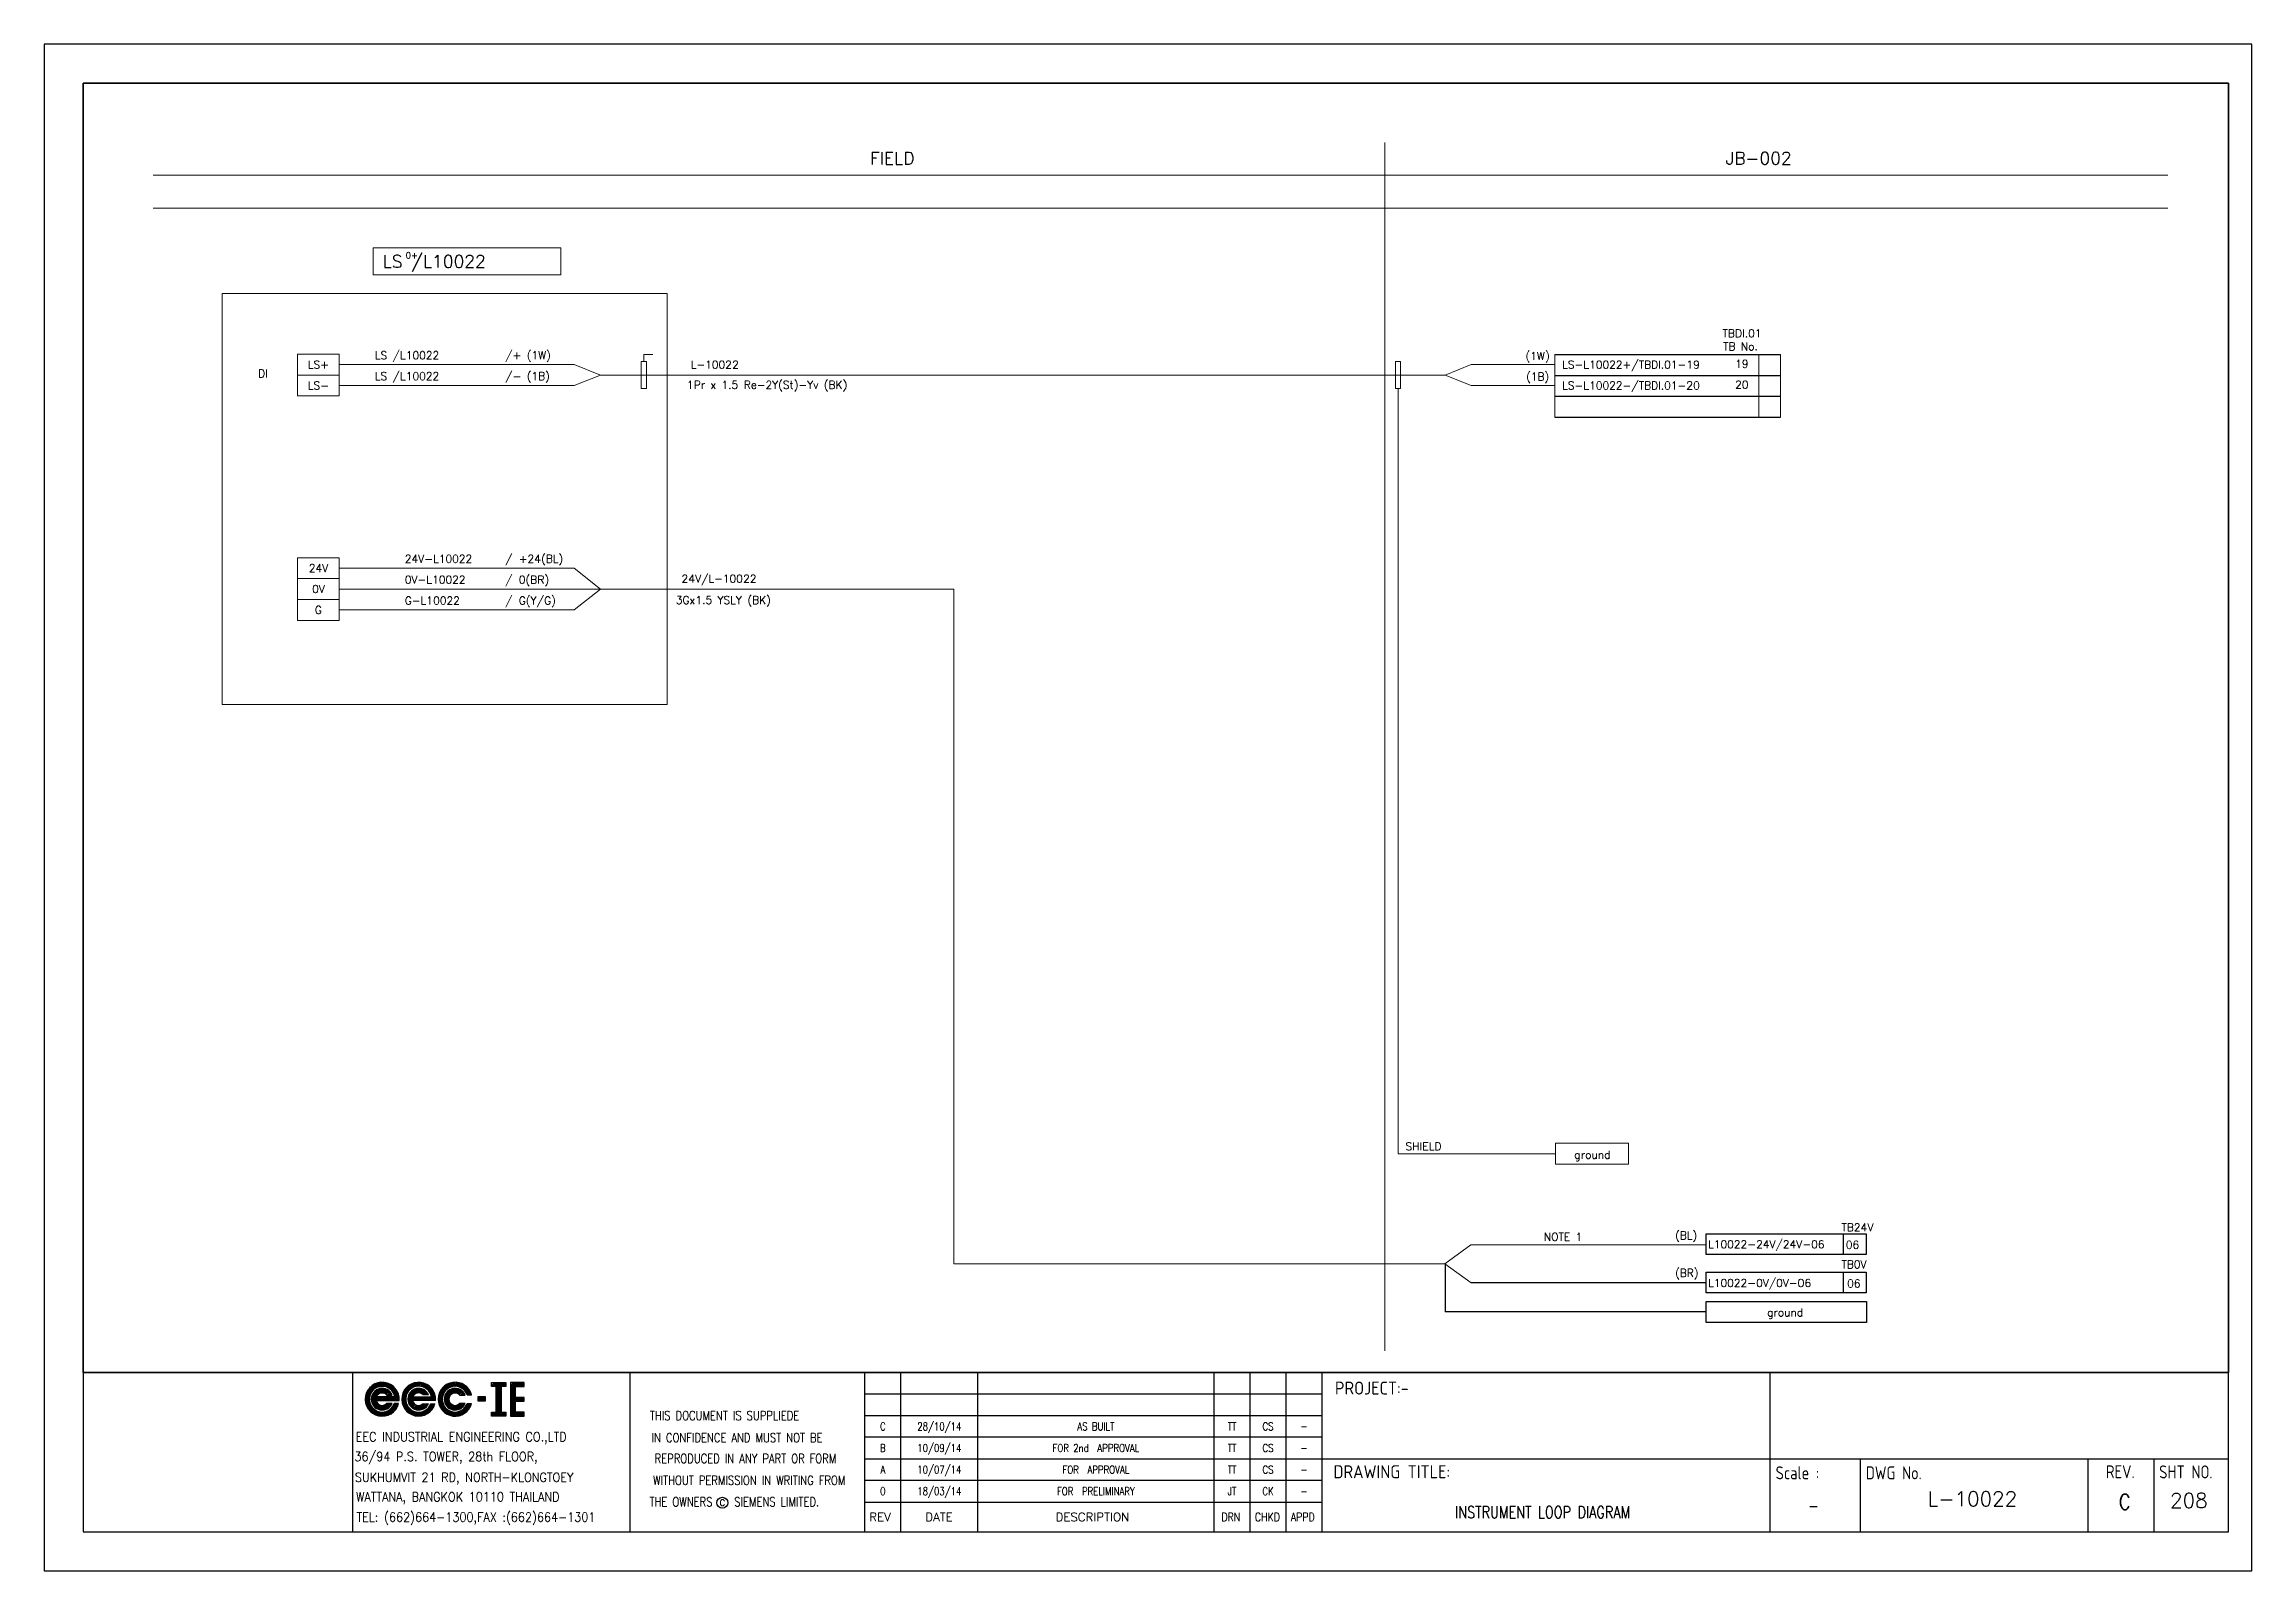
# Model space of a CAD drawing. Header units: millimetres. Extents: x -14942 to 24072, y -50285 to 2207.
# Drawn here: x 4233.1 to 4656.1, y -3573.9 to -3281.4 of the extents above; entities that cross this region are included whole.
import ezdxf
from ezdxf.enums import TextEntityAlignment as Align

# ---------------------------------------------------------------- set-up
doc = ezdxf.new("R2010")
doc.units = ezdxf.units.MM
doc.header["$MEASUREMENT"] = 0
doc.layers.get('0').update_dxf_attribs({"linetype": 'CONTINUOUS'})
for name, color, linetype in [('52049_PAPER A4$0$Frame_A1', 253, 'CONTINUOUS'), ('BORDER', 3, 'CONTINUOUS'), ('INSTRU', 4, 'CONTINUOUS'), ('INSTRUMENT', 1, 'CONTINUOUS'), ('LINE', 3, 'CONTINUOUS'), ('TEXT', 2, 'CONTINUOUS')]:
    doc.layers.add(name, color=color, linetype=linetype)
doc.styles.add('52049_PAPER A4$0$ISO Proportional', font='isocp.shx')
doc.styles.add('52049_PAPER A4$0$ROMANS', font='isocp.shx')
doc.styles.add('52049_PAPER A4$0$Romans-title', font='romans.shx')
doc.styles.add('ROMANS', font='romans')

# ---------------------------------------------------------------- blocks, each defined once
blk = doc.blocks.new('52049_PAPER A4$0$eec-ie')
at = {"layer": '52049_PAPER A4$0$Frame_A1', "color": 0, "lineweight": -3}
for p, q in [((0, 0), (0.87, 0.87)), ((0, -0.08), (0.3, 0.22)), ((0, -0.16), (0.26, 0.1)), ((0, -0.23), (0.24, 0)), ((0.01, 0.09), (0.78, 0.86)), ((0.04, 0.2), (0.68, 0.83)), ((0.09, 0.32), (0.55, 0.78)), ((0.26, 0.57), (0.3, 0.62)), ((0.34, -0.12), (1, 0.53)), ((0.35, -0.04), (0.92, 0.53)), ((0.35, -0.19), (1.07, 0.52)), ((0.36, 0.05), (0.82, 0.51)), ((0.37, -0.26), (0.66, 0.04)), ((0.39, -0.32), (0.74, 0.04)), ((0.4, 0.17), (0.7, 0.47)), ((0.41, -0.37), (0.82, 0.04)), ((1.69, 0.04), (0.64, 0.04)), ((0.65, 0.57), (0.96, 0.88)), ((0.68, -0.17), (0.9, 0.04)), ((0.76, -0.17), (0.98, 0.04)), ((0.77, 0.62), (1.03, 0.88)), ((0.84, -0.17), (1.05, 0.04)), ((0.87, 0.64), (1.1, 0.87)), ((0.87, 0.25), (1.13, 0.51)), ((0.92, -0.17), (1.13, 0.04)), ((0.95, 0.64), (1.17, 0.86)), ((0.96, 0.26), (1.19, 0.49)), ((1, -0.17), (1.21, 0.04)), ((1.03, 0.64), (1.23, 0.84)), ((1.03, 0.25), (1.24, 0.46)), ((1.07, -0.17), (1.29, 0.04)), ((1.09, 0.24), (1.29, 0.44)), ((1.1, 0.63), (1.29, 0.82)), ((1.15, 0.21), (1.34, 0.4)), ((1.15, -0.17), (1.37, 0.04)), ((1.16, 0.62), (1.35, 0.8)), ((1.19, 0.18), (1.38, 0.37)), ((1.22, 0.6), (1.4, 0.78)), ((1.22, 0.15), (1.54, 0.15)), ((1.23, -0.17), (1.44, 0.04)), ((1.25, 0.15), (1.42, 0.33)), ((1.28, 0.57), (1.45, 0.75)), ((1.31, -0.17), (1.52, 0.04)), ((1.32, 0.15), (1.46, 0.29)), ((1.33, 0.55), (1.5, 0.72)), ((1.38, 0.52), (1.54, 0.69)), ((1.39, -0.17), (1.6, 0.04)), ((1.4, 0.15), (1.49, 0.24)), ((1.42, 0.49), (1.59, 0.65)), ((1.46, 0.45), (1.63, 0.62)), ((1.46, -0.17), (1.68, 0.04)), ((1.48, 0.15), (1.52, 0.19)), ((1.5, 0.41), (1.67, 0.58)), ((1.54, 0.37), (1.71, 0.54)), ((1.54, -0.17), (1.9, 0.18)), ((1.57, 0.33), (1.74, 0.49)), ((1.6, 0.28), (1.77, 0.45)), ((1.62, -0.17), (1.91, 0.12)), ((1.63, 0.23), (1.8, 0.4)), ((1.65, 0.17), (1.83, 0.35)), ((1.67, 0.11), (1.86, 0.3)), ((1.69, 0.05), (1.88, 0.24)), ((1.7, -0.17), (1.93, 0.06)), ((2.09, -0.09), (2.37, 0.19)), ((2.1, -0.01), (2.51, 0.41)), ((2.1, -0.17), (2.34, 0.08)), ((2.11, 0.08), (2.88, 0.86)), ((2.13, 0.18), (2.78, 0.83)), ((2.18, 0.31), (2.65, 0.78)), ((2.31, 0.52), (2.45, 0.65)), ((2.44, -0.05), (3.02, 0.52)), ((2.44, -0.13), (3.1, 0.52)), ((2.45, -0.2), (2.78, 0.13)), ((2.46, 0.04), (2.93, 0.51)), ((2.46, -0.26), (2.76, 0.04)), ((2.48, -0.32), (2.84, 0.04)), ((2.49, 0.15), (2.81, 0.47)), ((2.56, 0.45), (2.97, 0.87)), ((2.72, -0.17), (2.92, 0.04)), ((2.73, 0.04), (3.79, 0.04)), ((2.77, 0.59), (3.06, 0.87)), ((2.79, -0.17), (3, 0.04)), ((2.84, 0.19), (3.17, 0.51)), ((2.87, -0.17), (3.08, 0.04)), ((2.89, 0.63), (3.13, 0.87)), ((2.95, -0.17), (3.15, 0.04)), ((2.98, 0.64), (3.2, 0.86)), ((2.98, 0.26), (3.23, 0.5)), ((3.03, -0.17), (3.23, 0.04)), ((3.06, 0.65), (3.27, 0.85)), ((3.07, 0.26), (3.29, 0.48)), ((3.11, -0.17), (3.31, 0.04)), ((3.14, 0.64), (3.33, 0.83)), ((3.14, 0.25), (3.34, 0.46)), ((3.18, -0.17), (3.39, 0.04)), ((3.2, 0.24), (3.39, 0.43)), ((3.21, 0.63), (3.39, 0.81)), ((3.25, 0.21), (3.44, 0.4)), ((3.26, -0.17), (3.47, 0.04)), ((3.27, 0.62), (3.44, 0.79)), ((3.29, 0.18), (3.48, 0.36)), ((3.62, 0.16), (3.31, 0.16)), ((3.33, 0.6), (3.5, 0.77)), ((3.34, -0.17), (3.54, 0.04)), ((3.36, 0.16), (3.52, 0.32)), ((3.38, 0.57), (3.55, 0.74)), ((3.42, -0.17), (3.62, 0.04)), ((3.43, 0.55), (3.59, 0.71)), ((3.43, 0.16), (3.55, 0.28)), ((3.48, 0.52), (3.64, 0.68)), ((3.5, -0.17), (3.7, 0.04)), ((3.51, 0.16), (3.58, 0.23)), ((3.52, 0.48), (3.68, 0.64)), ((3.57, 0.45), (3.72, 0.61)), ((3.57, -0.17), (3.78, 0.04)), ((3.59, 0.16), (3.61, 0.18)), ((3.6, 0.41), (3.76, 0.57)), ((3.64, 0.37), (3.8, 0.53)), ((3.65, -0.17), (3.99, 0.17)), ((3.67, 0.32), (3.83, 0.48)), ((3.7, 0.27), (3.87, 0.44)), ((3.73, 0.22), (3.9, 0.39)), ((3.73, -0.17), (4, 0.11)), ((3.75, 0.17), (3.92, 0.34)), ((3.77, 0.11), (3.95, 0.28)), ((3.79, 0.05), (3.97, 0.23)), ((3.81, -0.17), (4.02, 0.04)), ((4.18, -0.03), (4.57, 0.36)), ((4.18, -0.11), (4.47, 0.18)), ((4.18, -0.18), (4.43, 0.07)), ((4.19, 0.06), (5, 0.86)), ((4.21, 0.16), (4.9, 0.84)), ((4.25, 0.28), (4.78, 0.8)), ((4.34, 0.45), (4.61, 0.71)), ((4.53, -0.15), (5.2, 0.53)), ((4.53, -0.07), (5.13, 0.53)), ((4.54, 0.02), (5.04, 0.52)), ((4.54, -0.22), (4.86, 0.1)), ((4.57, 0.12), (4.93, 0.49)), ((4.69, 0.48), (5.08, 0.87)), ((4.69, 0.32), (4.73, 0.37)), ((4.88, 0.59), (5.16, 0.88)), ((4.96, 0.2), (5.27, 0.52)), ((4.99, 0.63), (5.24, 0.87)), ((5.08, 0.64), (5.31, 0.86)), ((5.09, 0.25), (5.33, 0.5)), ((5.16, 0.64), (5.37, 0.85)), ((5.17, 0.26), (5.39, 0.48)), ((5.24, 0.64), (5.43, 0.83)), ((5.24, 0.25), (5.44, 0.46)), ((5.3, 0.63), (5.49, 0.82)), ((5.3, 0.23), (5.49, 0.43)), ((5.35, 0.2), (5.54, 0.39)), ((5.37, 0.61), (5.55, 0.79)), ((5.39, 0.17), (5.58, 0.36)), ((5.4, 0.15), (5.72, 0.15)), ((5.42, 0.59), (5.6, 0.77)), ((5.46, 0.15), (5.62, 0.32)), ((5.48, 0.57), (5.65, 0.74)), ((5.53, 0.54), (5.7, 0.71)), ((5.53, 0.15), (5.65, 0.27)), ((5.58, 0.51), (5.74, 0.68)), ((5.61, 0.15), (5.68, 0.23)), ((5.62, 0.47), (5.79, 0.64)), ((5.66, 0.44), (5.83, 0.6)), ((5.69, 0.15), (5.71, 0.18)), ((5.7, 0.4), (5.87, 0.56)), ((5.73, 0.36), (5.9, 0.52)), ((5.77, 0.31), (5.94, 0.48)), ((5.8, 0.26), (5.97, 0.43)), ((5.82, 0.21), (6, 0.38)), ((5.85, 0.15), (6.02, 0.33)), ((6.09, 0.15), (5.85, 0.15)), ((5.92, 0.15), (6.05, 0.28)), ((6, 0.15), (6.07, 0.22)), ((6.08, 0.15), (6.09, 0.16)), ((6.9, 0.04), (6.46, 0.04)), ((6.46, 0.04), (6.46, -0.18)), ((6.46, -0.01), (6.51, 0.04)), ((6.46, -0.09), (6.59, 0.04)), ((6.46, -0.17), (6.66, 0.04)), ((6.52, -0.18), (6.74, 0.04)), ((6.6, -0.18), (6.82, 0.04)), ((6.68, -0.18), (6.9, 0.04)), ((6.9, -0.18), (6.9, 0.04)), ((7.23, 0.68), (7.41, 0.86)), ((7.27, 0.64), (7.49, 0.86)), ((7.35, 0.64), (7.57, 0.86)), ((7.43, 0.64), (7.65, 0.86)), ((7.5, 0.64), (7.72, 0.86)), ((7.51, 0.57), (7.8, 0.86)), ((7.51, 0.49), (7.88, 0.86)), ((7.51, 0.41), (7.96, 0.86)), ((7.51, 0.34), (7.78, 0.61)), ((7.51, 0.26), (7.78, 0.53)), ((7.51, 0.18), (7.78, 0.45)), ((7.51, 0.1), (7.78, 0.38)), ((7.51, 0.02), (7.78, 0.3)), ((7.51, -0.05), (7.78, 0.22)), ((7.51, -0.13), (7.78, 0.14)), ((7.51, -0.21), (7.78, 0.07)), ((7.82, 0.64), (8.04, 0.86)), ((7.89, 0.64), (8.06, 0.81)), ((7.97, 0.64), (8.06, 0.73)), ((8.05, 0.64), (8.06, 0.65)), ((8.33, 0.46), (8.74, 0.86)), ((8.33, 0.54), (8.66, 0.86)), ((8.33, 0.38), (8.82, 0.86)), ((8.33, 0.69), (8.5, 0.86)), ((8.33, 0.62), (8.58, 0.86)), ((8.33, 0.3), (8.61, 0.58)), ((8.33, 0.23), (8.61, 0.5)), ((8.33, 0.15), (8.61, 0.42)), ((8.33, 0.07), (8.61, 0.35)), ((8.33, -0.01), (8.61, 0.27)), ((8.33, -0.09), (8.61, 0.19)), ((8.33, -0.16), (8.61, 0.11)), ((8.33, -0.24), (8.61, 0.03)), ((8.33, -0.4), (8.74, 0.01)), ((8.33, -0.32), (8.66, 0.01)), ((8.33, -0.48), (8.82, 0.01)), ((8.67, 0.64), (8.89, 0.86)), ((8.68, -0.21), (8.9, 0.01)), ((8.75, 0.64), (8.97, 0.86)), ((8.75, -0.21), (8.97, 0.01)), ((8.83, 0.64), (9.05, 0.86)), ((8.83, -0.21), (9.05, 0.01)), ((8.91, 0.64), (9.11, 0.84)), ((8.99, 0.64), (9.11, 0.76)), ((9.06, 0.64), (9.11, 0.69)), ((0.02, -0.3), (0.23, -0.08)), ((0.03, -0.36), (0.23, -0.16)), ((0.05, -0.42), (0.24, -0.23)), ((0.07, -0.47), (0.26, -0.29)), ((0.1, -0.53), (0.27, -0.35)), ((0.12, -0.58), (0.3, -0.4)), ((0.15, -0.63), (0.32, -0.46)), ((0.19, -0.67), (0.35, -0.5)), ((0.22, -0.72), (0.39, -0.55)), ((0.26, -0.76), (0.42, -0.59)), ((0.3, -0.8), (0.46, -0.63)), ((0.34, -0.83), (0.5, -0.67)), ((0.38, -0.87), (0.55, -0.7)), ((0.42, -0.9), (0.59, -0.73)), ((0.44, -0.42), (0.64, -0.22)), ((0.47, -0.47), (0.66, -0.27)), ((0.47, -0.93), (0.65, -0.76)), ((0.5, -0.51), (0.69, -0.32)), ((0.52, -0.96), (0.7, -0.78)), ((0.54, -0.55), (0.73, -0.36)), ((0.58, -0.59), (0.78, -0.39)), ((0.58, -0.98), (0.76, -0.8)), ((0.62, -0.17), (1.94, -0.17)), ((0.63, -0.62), (0.83, -0.42)), ((0.63, -1.01), (0.82, -0.82)), ((0.68, -0.65), (0.89, -0.44)), ((0.69, -1.03), (0.89, -0.83)), ((0.73, -0.67), (0.96, -0.45)), ((0.75, -1.04), (0.96, -0.83)), ((0.79, -0.69), (1.04, -0.44)), ((0.82, -1.05), (1.04, -0.83)), ((0.85, -0.71), (1.19, -0.37)), ((0.89, -1.06), (1.14, -0.81)), ((0.92, -0.72), (1.29, -0.34)), ((0.96, -1.07), (1.25, -0.77)), ((1, -0.72), (1.37, -0.34)), ((1.04, -1.06), (1.76, -0.34)), ((1.09, -0.71), (1.45, -0.34)), ((1.13, -1.05), (1.84, -0.34)), ((1.2, -0.67), (1.53, -0.34)), ((1.54, -0.34), (1.22, -0.34)), ((1.23, -1.03), (1.9, -0.36)), ((1.35, -0.99), (1.86, -0.48)), ((1.53, -0.88), (1.76, -0.66)), ((1.65, -0.38), (1.68, -0.34)), ((1.91, -0.34), (1.66, -0.34)), ((1.78, -0.17), (1.94, -0.01)), ((1.85, -0.17), (1.94, -0.09)), ((1.93, -0.17), (1.94, -0.17)), ((2.1, -0.24), (2.32, -0.02)), ((2.11, -0.3), (2.32, -0.1)), ((2.13, -0.36), (2.32, -0.17)), ((2.15, -0.42), (2.33, -0.24)), ((2.17, -0.48), (2.35, -0.3)), ((2.2, -0.53), (2.37, -0.36)), ((2.22, -0.58), (2.39, -0.42)), ((2.25, -0.63), (2.42, -0.47)), ((2.29, -0.68), (2.45, -0.51)), ((2.32, -0.72), (2.48, -0.56)), ((2.36, -0.76), (2.52, -0.6)), ((2.4, -0.8), (2.56, -0.64)), ((2.44, -0.84), (2.6, -0.68)), ((2.48, -0.87), (2.64, -0.71)), ((2.51, -0.38), (2.71, -0.17)), ((2.53, -0.9), (2.69, -0.74)), ((2.54, -0.43), (2.73, -0.23)), ((2.57, -0.47), (2.76, -0.28)), ((2.58, -0.93), (2.74, -0.77)), ((2.6, -0.51), (2.79, -0.33)), ((2.63, -0.96), (2.8, -0.79)), ((2.64, -0.55), (2.83, -0.37)), ((2.68, -0.98), (2.86, -0.81)), ((2.69, -0.59), (2.87, -0.4)), ((4.02, -0.17), (2.71, -0.17)), ((2.73, -0.62), (2.93, -0.43)), ((2.74, -1.01), (2.92, -0.82)), ((2.78, -0.65), (2.99, -0.44)), ((2.8, -1.02), (2.99, -0.83)), ((2.84, -0.67), (3.06, -0.45)), ((2.86, -1.04), (3.06, -0.84)), ((2.9, -0.69), (3.14, -0.44)), ((2.92, -1.05), (3.14, -0.83)), ((2.96, -0.7), (3.32, -0.35)), ((2.99, -1.06), (3.24, -0.81)), ((3.03, -0.71), (3.39, -0.35)), ((3.07, -1.06), (3.36, -0.77)), ((3.11, -0.71), (3.47, -0.35)), ((3.15, -1.06), (3.86, -0.35)), ((3.2, -0.7), (3.55, -0.35)), ((3.24, -1.04), (3.94, -0.35)), ((3.31, -0.35), (3.62, -0.35)), ((3.32, -0.65), (3.62, -0.36)), ((3.35, -1.02), (3.98, -0.38)), ((3.48, -0.97), (3.93, -0.51)), ((3.74, -0.39), (3.78, -0.35)), ((3.76, -0.35), (3.99, -0.35)), ((3.89, -0.17), (4.02, -0.03)), ((3.96, -0.17), (4.03, -0.11)), ((4.19, -0.25), (4.42, -0.03)), ((4.21, -0.32), (4.41, -0.11)), ((4.22, -0.38), (4.42, -0.18)), ((4.24, -0.44), (4.43, -0.25)), ((4.26, -0.49), (4.45, -0.31)), ((4.29, -0.54), (4.47, -0.37)), ((4.32, -0.59), (4.49, -0.42)), ((4.35, -0.64), (4.52, -0.47)), ((4.38, -0.69), (4.55, -0.52)), ((4.42, -0.73), (4.58, -0.56)), ((4.45, -0.77), (4.62, -0.6)), ((4.49, -0.81), (4.66, -0.64)), ((4.53, -0.84), (4.7, -0.68)), ((4.56, -0.28), (4.8, -0.03)), ((4.58, -0.33), (4.8, -0.11)), ((4.58, -0.88), (4.75, -0.71)), ((4.6, -0.39), (4.81, -0.18)), ((4.62, -0.91), (4.8, -0.74)), ((4.63, -0.44), (4.83, -0.24)), ((4.66, -0.48), (4.86, -0.29)), ((4.67, -0.94), (4.85, -0.77)), ((4.7, -0.52), (4.89, -0.33)), ((4.72, -0.97), (4.9, -0.79)), ((4.74, -0.56), (4.93, -0.37)), ((4.78, -0.6), (4.98, -0.4)), ((4.78, -0.99), (4.96, -0.81)), ((4.83, -0.63), (5.03, -0.43)), ((4.83, -1.01), (5.03, -0.82)), ((4.88, -0.66), (5.09, -0.44)), ((4.89, -1.03), (5.1, -0.83)), ((4.93, -0.68), (5.17, -0.45)), ((4.96, -1.05), (5.17, -0.83)), ((4.99, -0.7), (5.26, -0.43)), ((5.02, -1.06), (5.26, -0.82)), ((5.06, -0.71), (5.43, -0.34)), ((5.09, -1.06), (5.36, -0.8)), ((5.13, -0.72), (5.5, -0.34)), ((5.17, -1.07), (5.49, -0.75)), ((5.21, -0.71), (5.58, -0.34)), ((5.25, -1.06), (5.97, -0.34)), ((5.3, -0.7), (5.66, -0.34)), ((5.35, -1.05), (6.05, -0.34)), ((5.72, -0.34), (5.4, -0.34)), ((5.43, -0.65), (5.71, -0.37)), ((5.45, -1.02), (6.07, -0.4)), ((5.58, -0.96), (6.02, -0.53)), ((5.81, -0.43), (5.89, -0.34)), ((5.85, -0.34), (6.09, -0.34)), ((6.46, -0.18), (6.9, -0.18)), ((6.75, -0.18), (6.9, -0.04)), ((6.83, -0.18), (6.9, -0.12)), ((7.23, -0.95), (7.34, -0.84)), ((7.23, -0.88), (7.26, -0.84)), ((7.23, -1.03), (7.42, -0.84)), ((7.28, -1.07), (7.5, -0.84)), ((7.35, -1.07), (7.78, -0.64)), ((7.43, -1.07), (7.78, -0.71)), ((7.51, -0.29), (7.78, -0.01)), ((7.51, -0.37), (7.78, -0.09)), ((7.51, -0.44), (7.78, -0.17)), ((7.51, -0.52), (7.78, -0.25)), ((7.51, -0.6), (7.78, -0.32)), ((7.51, -0.68), (7.78, -0.4)), ((7.51, -0.76), (7.78, -0.48)), ((7.51, -0.83), (7.78, -0.56)), ((7.51, -1.07), (7.78, -0.79)), ((7.59, -1.07), (7.81, -0.84)), ((7.67, -1.07), (7.89, -0.84)), ((7.74, -1.07), (7.96, -0.84)), ((7.82, -1.07), (8.04, -0.84)), ((7.9, -1.07), (8.06, -0.91)), ((7.98, -1.07), (8.06, -0.98)), ((8.06, -1.07), (8.06, -1.06)), ((8.33, -0.55), (8.61, -0.28)), ((8.33, -0.63), (8.61, -0.36)), ((8.33, -0.71), (8.61, -0.43)), ((8.33, -0.79), (8.61, -0.51)), ((8.33, -0.86), (8.61, -0.59)), ((8.33, -0.94), (8.61, -0.67)), ((8.33, -1.02), (8.61, -0.75)), ((8.37, -1.07), (8.61, -0.82)), ((8.45, -1.07), (8.67, -0.84)), ((8.52, -1.07), (8.74, -0.84)), ((8.6, -1.07), (8.82, -0.84)), ((8.68, -1.07), (8.9, -0.84)), ((8.76, -1.07), (8.98, -0.84)), ((8.84, -1.07), (9.06, -0.84)), ((8.91, -0.21), (9.11, -0.02)), ((8.91, -1.07), (9.11, -0.87)), ((8.99, -0.21), (9.11, -0.09)), ((8.99, -1.07), (9.11, -0.95)), ((9.07, -0.21), (9.11, -0.17)), ((9.07, -1.07), (9.11, -1.03))]:
    blk.add_line(p, q, dxfattribs=at)
for points in [[(7.23, 0.86), (8.06, 0.86), (8.06, 0.64), (7.78, 0.64), (7.78, -0.84), (8.06, -0.84), (8.06, -1.07), (7.23, -1.07), (7.23, -0.84), (7.51, -0.84), (7.51, 0.64), (7.23, 0.64)], [(8.61, 0.01), (8.61, 0.64), (9.11, 0.64), (9.11, 0.86), (8.33, 0.86), (8.33, -1.07), (9.11, -1.07), (9.11, -0.84), (8.61, -0.84), (8.61, -0.21), (9.11, -0.21), (9.11, 0.01)]]:
    blk.add_lwpolyline(points, close=True, dxfattribs=at)
for centre, radius, start, end in [((0.97, -0.09), 0.972, 355.3439, 345.1466), ((0.97, -0.09), 0.737, 10.5243, 340.256), ((0.97, -0.09), 0.623, 23.5697, 336.4303), ((0.97, -0.09), 0.354, 44.7876, 157.6107), ((3.06, -0.09), 0.967, 355.6074, 344.7747), ((3.06, -0.09), 0.742, 10.0766, 339.9937), ((3.06, -0.09), 0.618, 24.2545, 335.7455), ((3.06, -0.09), 0.358, 45.1096, 158.7579), ((5.15, -0.09), 0.972, 14.8534, 345.1466), ((5.15, -0.09), 0.737, 19.744, 340.256), ((5.15, -0.09), 0.623, 23.5697, 336.4303), ((5.15, -0.09), 0.354, 44.7876, 315.2124), ((0.97, -0.09), 0.354, 192.8901, 315.2124), ((3.06, -0.09), 0.358, 191.9242, 314.8904)]:
    blk.add_arc(centre, radius, start, end, dxfattribs=at)
blk = doc.blocks.new('52049_PAPER A4$0$eec logo')
at = {"color": 7, "xscale": 2.786697286423482, "yscale": 2.786697286423482, "zscale": 2.786697286423482}
blk.add_blockref('52049_PAPER A4$0$eec-ie', (50.01, 25.95), dxfattribs=at)
blk = doc.blocks.new('A$C089E5181')
at = {"color": 3}
for p, q in [((-415.5, 38.01), (-4.5, 38.01)), ((-363.94, 38.01), (-363.94, 7.5)), ((-310.77, 38.01), (-310.77, 7.5)), ((-265.75, 7.5), (-265.75, 38.01)), ((-258.85, 7.5), (-258.85, 38.01)), ((-244.11, 7.5), (-244.11, 38.01)), ((-198.84, 7.5), (-198.84, 38.01)), ((-191.95, 7.5), (-191.95, 38.01)), ((-185.05, 7.5), (-185.05, 38.01)), ((-178.16, 38.01), (-178.16, 7.5)), ((-92.38, 38.01), (-92.38, 7.5)), ((-178.16, 21.46), (-4.5, 21.46)), ((-75.06, 21.46), (-75.06, 7.5)), ((-31.4, 21.46), (-31.4, 7.5)), ((-18.75, 21.46), (-18.75, 7.5)), ((-265.75, 13.19), (-178.16, 13.19))]:
    blk.add_line(p, q, dxfattribs=at)
at = {"color": 1}
for p, q in [((-178.16, 33.87), (-265.75, 33.87)), ((-265.75, 29.74), (-178.16, 29.74)), ((-178.16, 25.6), (-265.75, 25.6)), ((-265.75, 21.46), (-178.16, 21.46)), ((-178.16, 17.33), (-265.75, 17.33))]:
    blk.add_line(p, q, dxfattribs=at)
at = {"color": 7}
for p, q in [((-4.5, 38.01), (-96.38, 38.01)), ((-92.38, 38.01), (-92.38, 19.85))]:
    blk.add_line(p, q, dxfattribs=at)
blk.add_lwpolyline([(0, 0), (0, 292.5), (-423, 292.5), (-423, 0)], close=True, dxfattribs=at)
blk.add_lwpolyline([(-415.5, 285), (-4.5, 285), (-4.5, 38.01), (-415.5, 38.01)], close=True)
at = {"color": 3}
blk.add_lwpolyline([(-4.5, 7.5), (-4.5, 285), (-415.5, 285), (-415.5, 7.5)], close=True, dxfattribs=at)
at = {"color": 2}
blk.add_circle((-293.05, 13.05), 1.05, dxfattribs=at)
at = {"color": 3, "xscale": 1.200000000000001, "yscale": 1.200000000000001, "zscale": 1.200000000000001}
blk.add_blockref('52049_PAPER A4$0$eec logo', (-421.49, 2.05), dxfattribs=at)
at = {"color": 2, "style": '52049_PAPER A4$0$ISO Proportional'}
for s, height, p in [('PROJECT:-', 2.482, (-168.61, 35.02)), ('DRAWING TITLE:', 2.4821, (-164.78, 18.99))]:
    blk.add_text(s, height=height, dxfattribs=at).set_placement(p, align=Align.MIDDLE_CENTER)
at = {"color": 2, "style": '52049_PAPER A4$0$Romans-title', "width": 0.8}
for s, p in [('THIS DOCUMENT IS SUPPLIEDE', (-292.63, 29.75)), ('IN CONFIDENCE AND MUST NOT BE', (-290.24, 25.51)), (' REPRODUCED IN ANY PART OR FORM', (-289.1, 21.53)), (' WITHOUT PERMISSION IN WRITING FROM ', (-287.9, 17.35)), ('THE OWNERS   SIEMENS LIMITED. ', (-290.28, 13.22))]:
    blk.add_text(s, height=1.75, dxfattribs=at).set_placement(p, align=Align.MIDDLE)
at = {"color": 2, "style": '52049_PAPER A4$0$Romans-title'}
for s, height, width, p in [('EEC INDUSTRIAL ENGINEERING CO.,LTD', 1.75, 0.9, (-363.31, 24.81)), ('36/94 P.S. TOWER, 28th FLOOR,', 1.75, 0.9, (-363.55, 21.03, -1.75)), ('SUKHUMVIT 21 RD, NORTH-KLONGTOEY', 1.75, 0.9, (-363.45, 17.05, -1.75)), ('WATTANA, BANGKOK 10110 THAILAND ', 1.75, 0.9, (-363.25, 13.31, -1.75)), ('TEL: (662)664-1300,FAX :(662)664-1301', 1.75, 0.9, (-363.14, 9.42, -1.75)), ('DRN', 1.655, 0.8, (-197.44, 9.49)), ('CHKD', 1.655, 0.8, (-191.03, 9.49)), ('APPD', 1.655, 0.8, (-184.14, 9.49))]:
    blk.add_text(s, height=height, dxfattribs=dict(at, width=width)).set_placement(p)
at = {"color": 2}
for s, height, style, width, p in [('C', 1.5, '52049_PAPER A4$0$Romans-title', 0.8, (-262.3, 27.67)), ('28/10/14', 1.5, '52049_PAPER A4$0$Romans-title', 0.8, (-251.48, 27.67)), ('AS BUILT', 1.5, '52049_PAPER A4$0$Romans-title', 0.8, (-221.48, 27.67)), ('TT', 1.5, '52049_PAPER A4$0$Romans-title', 0.8, (-195.39, 27.67)), ('CS', 1.5, '52049_PAPER A4$0$Romans-title', 0.8, (-188.5, 27.67)), ('-', 1.5, '52049_PAPER A4$0$Romans-title', 0.8, (-181.6, 27.67)), ('B', 1.5, '52049_PAPER A4$0$Romans-title', 0.8, (-262.3, 23.53)), ('10/09/14', 1.5, '52049_PAPER A4$0$Romans-title', 0.8, (-251.48, 23.53)), ('FOR 2nd  APPROVAL', 1.5, '52049_PAPER A4$0$Romans-title', 0.8, (-221.48, 23.53)), ('TT', 1.5, '52049_PAPER A4$0$Romans-title', 0.8, (-195.39, 23.53)), ('CS', 1.5, '52049_PAPER A4$0$Romans-title', 0.8, (-188.5, 23.53)), ('-', 1.5, '52049_PAPER A4$0$Romans-title', 0.8, (-181.6, 23.53)), ('A', 1.5, '52049_PAPER A4$0$Romans-title', 0.8, (-262.3, 19.39)), ('10/07/14', 1.5, '52049_PAPER A4$0$Romans-title', 0.8, (-251.48, 19.39)), ('FOR  APPROVAL', 1.5, '52049_PAPER A4$0$Romans-title', 0.8, (-221.48, 19.39)), ('TT', 1.5, '52049_PAPER A4$0$Romans-title', 0.8, (-195.39, 19.39)), ('CS', 1.5, '52049_PAPER A4$0$Romans-title', 0.8, (-188.5, 19.39)), ('-', 1.5, '52049_PAPER A4$0$Romans-title', 0.8, (-181.6, 19.39)), ('Scale :', 2.482, '52049_PAPER A4$0$ROMANS', 0.9, (-87.06, 18.78)), ('DWG No.', 2.482, '52049_PAPER A4$0$ROMANS', 0.9, (-68.61, 18.78)), ('REV.', 2.482, '52049_PAPER A4$0$ROMANS', 0.9, (-25.21, 18.99)), ('SHT NO.', 2.482, '52049_PAPER A4$0$ROMANS', 0.9, (-12.64, 18.96)), ('0', 1.5, '52049_PAPER A4$0$Romans-title', 0.8, (-262.3, 15.26)), ('18/03/14', 1.5, '52049_PAPER A4$0$Romans-title', 0.8, (-251.48, 15.26)), ('FOR  PRELIMINARY', 1.5, '52049_PAPER A4$0$Romans-title', 0.8, (-221.48, 15.26)), ('JT', 1.5, '52049_PAPER A4$0$Romans-title', 0.8, (-195.39, 15.26)), ('CK', 1.5, '52049_PAPER A4$0$Romans-title', 0.8, (-188.5, 15.26)), ('-', 1.5, '52049_PAPER A4$0$Romans-title', 0.8, (-181.6, 15.26)), ('C', 3, '52049_PAPER A4$0$Romans-title', 0.8, (-24.36, 13.21)), ('-', 2.25, '52049_PAPER A4$0$Romans-title', 0.8, (-84, 12.48))]:
    blk.add_text(s, height=height, dxfattribs=dict(at, style=style, width=width)).set_placement(p, align=Align.MIDDLE_CENTER)
at = {"color": 2, "style": '52049_PAPER A4$0$Romans-title'}
blk.add_text('C', height=1.19, dxfattribs=at).set_placement((-293.05, 13.05), align=Align.MIDDLE)
for s, height, p in [('REV', 1.655, (-264.9, 9.49)), ('DATE', 1.655, (-254.17, 9.49)), ('DESCRIPTION', 1.6548, (-229.2, 9.49))]:
    blk.add_text(s, height=height, dxfattribs=at).set_placement(p)
at = {"layer": 'TEXT', "style": 'ROMANS', "width": 0.8}
blk.add_text('INSTRUMENT LOOP DIAGRAM ', height=2.25, dxfattribs=at).set_placement((-135.27, 11.24), align=Align.MIDDLE_CENTER)
blk = doc.blocks.new('Box')
at = {"layer": 'INSTRU', "color": 7, "lineweight": 13}
for p, q in [((660.48, -1853.29), (660.48, -1865.26)), ((699.59, -1853.29), (699.59, -1865.26)), ((703.72, -1853.29), (703.72, -1865.26))]:
    blk.add_line(p, q, dxfattribs=at)
at = {"layer": 'INSTRUMENT', "color": 7}
for p, q in [((660.48, -1853.29), (703.72, -1853.29)), ((660.48, -1857.28), (703.72, -1857.28)), ((660.48, -1861.27), (703.72, -1861.27)), ((660.48, -1865.26), (703.72, -1865.26))]:
    blk.add_line(p, q, dxfattribs=at)
blk = doc.blocks.new('OO')
at = {"layer": 'INSTRUMENT', "color": 7}
blk.add_line((715.86, -2010.2), (715.86, -2014.19), dxfattribs=at)
blk.add_lwpolyline([(689.59, -2010.2), (720.26, -2010.2), (720.26, -2014.19), (689.59, -2014.19)], close=True, dxfattribs=at)
blk = doc.blocks.new('444')
at = {"layer": 'INSTRUMENT', "color": 7}
blk.add_lwpolyline([(850.71, -1511.74), (881.38, -1511.74), (881.38, -1515.73), (850.71, -1515.73)], close=True, dxfattribs=at)
at = {"layer": 'TEXT', "color": 7, "lineweight": 13, "style": 'ROMANS'}
blk.add_text('ground', height=1.5, dxfattribs=at).set_placement((862.34, -1514.57))

msp = doc.modelspace()

# ---------------------------------------------------------------- linework, layer by layer
at = {"layer": 'BORDER', "color": 7, "lineweight": 13, "ltscale": 2.5}
msp.add_line((4490.02, -3300.25), (4490.02, -3531.79), dxfattribs=at)
at = {"layer": 'BORDER', "color": 7, "lineweight": 13}
for p, q in [((4253.99, -3306.55), (4640.02, -3306.55)), ((4253.99, -3312.85), (4640.02, -3312.85))]:
    msp.add_line(p, q, dxfattribs=at)
at = {"layer": 'INSTRU', "color": 7, "lineweight": 13}
for p, q in [((4281.69, -3340.81), (4289.69, -3340.81)), ((4281.69, -3340.81), (4281.69, -3344.81)), ((4289.69, -3340.81), (4289.69, -3344.81)), ((4281.69, -3344.81), (4289.69, -3344.81)), ((4281.69, -3344.81), (4281.69, -3348.81)), ((4289.69, -3344.81), (4289.69, -3348.81)), ((4281.69, -3348.81), (4289.69, -3348.81)), ((4281.69, -3348.81), (4289.69, -3348.81)), ((4281.69, -3379.81), (4289.69, -3379.81)), ((4281.69, -3379.81), (4289.69, -3379.81)), ((4281.69, -3379.81), (4289.69, -3379.81)), ((4281.69, -3379.81), (4281.69, -3383.81)), ((4281.69, -3383.81), (4281.69, -3387.81)), ((4281.69, -3383.81), (4289.69, -3383.81)), ((4289.69, -3379.81), (4289.69, -3383.81)), ((4289.69, -3383.81), (4289.69, -3387.81)), ((4281.69, -3387.81), (4289.69, -3387.81)), ((4281.69, -3387.81), (4281.69, -3391.81)), ((4281.69, -3387.81), (4289.69, -3387.81)), ((4289.69, -3387.81), (4289.69, -3391.81)), ((4281.69, -3391.81), (4289.69, -3391.81)), ((4522.73, -3491.99), (4536.73, -3491.99)), ((4522.73, -3491.99), (4522.73, -3495.99)), ((4536.73, -3491.99), (4536.73, -3495.99)), ((4522.73, -3495.99), (4536.73, -3495.99))]:
    msp.add_line(p, q, dxfattribs=at)
at = {"layer": 'INSTRUMENT', "color": 7}
for p, q in [((4501.55, -3515.11), (4501.55, -3524.32)), ((4551.59, -3518.73), (4506.57, -3518.73)), ((4551.61, -3524.32), (4501.55, -3524.32))]:
    msp.add_line(p, q, dxfattribs=at)
at = {"layer": 'LINE', "color": 7, "lineweight": 13}
for p, q in [((4296.17, -3320.41), (4332.14, -3320.41)), ((4296.17, -3320.41), (4296.17, -3325.62)), ((4332.14, -3320.41), (4332.14, -3325.62)), ((4296.17, -3325.62), (4332.14, -3325.62)), ((4348.04, -3340.87), (4349.75, -3340.87)), ((4289.69, -3342.81), (4334.71, -3342.81)), ((4339.71, -3344.81), (4334.71, -3342.81)), ((4334.71, -3346.81), (4339.71, -3344.81)), ((4339.71, -3344.81), (4501.54, -3344.81)), ((4347.54, -3342.21), (4347.54, -3347.41)), ((4347.54, -3342.21), (4348.54, -3342.21)), ((4348.54, -3342.21), (4348.54, -3347.41)), ((4493.04, -3342.21), (4492.04, -3342.21)), ((4492.04, -3342.21), (4492.04, -3347.41)), ((4493.04, -3342.21), (4493.04, -3347.41)), ((4501.54, -3344.81), (4506.54, -3342.81)), ((4501.54, -3344.81), (4506.54, -3346.81)), ((4522.48, -3342.81), (4506.54, -3342.81)), ((4289.69, -3346.81), (4334.71, -3346.81)), ((4347.54, -3347.41), (4348.54, -3347.41)), ((4493.04, -3347.41), (4492.04, -3347.41)), ((4492.54, -3347.41), (4492.54, -3494.02)), ((4522.48, -3346.81), (4506.54, -3346.81)), ((4289.69, -3381.81), (4334.71, -3381.81)), ((4339.71, -3385.81), (4334.71, -3381.81)), ((4289.69, -3385.81), (4334.71, -3385.81)), ((4334.71, -3385.81), (4339.71, -3385.81)), ((4334.71, -3389.81), (4339.71, -3385.81)), ((4339.71, -3385.81), (4346.52, -3385.81)), ((4346.52, -3385.81), (4407.41, -3385.81)), ((4407.41, -3385.81), (4407.41, -3515.08)), ((4289.69, -3389.81), (4334.71, -3389.81)), ((4522.73, -3494.02), (4492.54, -3494.02)), ((4407.41, -3515.08), (4431.8, -3515.08)), ((4501.54, -3515.08), (4431.8, -3515.08)), ((4501.52, -3515.1), (4506.52, -3511.44)), ((4506.57, -3518.73), (4501.52, -3515.1)), ((4551.54, -3511.44), (4506.52, -3511.44))]:
    msp.add_line(p, q, dxfattribs=at)
at = {"layer": 'LINE', "color": 7, "lineweight": 13, "ltscale": 8}
for p, q in [((4267.25, -3407.93), (4267.25, -3329.2)), ((4352.48, -3329.2), (4267.25, -3329.2)), ((4352.48, -3407.93), (4352.48, -3329.2)), ((4352.48, -3407.93), (4267.25, -3407.93))]:
    msp.add_line(p, q, dxfattribs=at)
at = {"layer": 'TEXT', "color": 7, "lineweight": 13}
msp.add_line((4348.04, -3342.21), (4348.04, -3340.87), dxfattribs=at)

# ---------------------------------------------------------------- block references
at = {"layer": 'INSTRUMENT', "color": 1}
for name, p in [('Box', (3862.1, -1487.6)), ('OO', (3861.98, -1499.13)), ('OO', (3861.99, -1506.49))]:
    msp.add_blockref(name, p, dxfattribs=at)
at = {"layer": 'INSTRUMENT', "color": 7}
msp.add_blockref('444', (3700.9, -2010.59), dxfattribs=at)
at = {"layer": 'LINE', "color": 7, "lineweight": 13}
msp.add_blockref('A$C089E5181', (4656.13, -3573.92), dxfattribs=at)

# ---------------------------------------------------------------- texts
at = {"layer": 'TEXT', "color": 7, "lineweight": 13, "style": 'ROMANS'}
for s, height, p in [('FIELD', 2.4, (4391.35, -3304.48)), ('JB-002', 2.4, (4555.31, -3304.48)), ('LS /L10022', 2.4, (4298, -3324.23)), ('0+', 1.209, (4302.39, -3322.48)), ('TBDI.01', 1.5, (4554.72, -3337.58)), ('LS /L10022', 1.5, (4296.49, -3341.77)), ('/+ (1W)', 1.5, (4321.48, -3341.77)), ('(1W)', 1.5, (4516.97, -3341.9)), ('TB No.', 1.5, (4554.81, -3340.08)), ('DI', 1.5, (4274.11, -3345.26)), ('LS /L10022', 1.5, (4296.49, -3345.77)), ('/- (1B)', 1.5, (4321.48, -3345.77)), (' 1Pr x 1.5 Re-2Y(St)-Yv (BK)', 1.5, (4355.27, -3347.44)), ('L-10022', 1.5, (4357.02, -3343.59)), ('(1B)', 1.5, (4517.07, -3345.85)), ('LS-L10022+/TBDI.01-19', 1.5, (4523.99, -3343.57)), ('LS-L10022-/TBDI.01-20', 1.5, (4523.99, -3347.56)), ('20', 1.5, (4557.15, -3347.4)), ('19', 1.5, (4557.15, -3343.41)), ('24V-L10022', 1.5, (4302.24, -3380.77)), ('/', 1.5, (4321.48, -3380.77)), ('+24(BL)', 1.5, (4324.09, -3380.77)), ('0V-L10022', 1.5, (4302.24, -3384.77)), ('/', 1.5, (4321.48, -3384.77)), ('0(BR)', 1.5, (4324.09, -3384.77)), ('24V/L-10022', 1.5, (4355.27, -3384.59)), ('G-L10022', 1.5, (4302.24, -3388.77)), ('/', 1.5, (4321.48, -3388.77)), ('G(Y/G)', 1.5, (4324.09, -3388.77)), ('3Gx1.5 YSLY (BK)', 1.5, (4354.17, -3388.68)), ('SHIELD', 1.5, (4493.98, -3493.33)), ('ground', 1.5, (4526.31, -3494.95)), ('NOTE 1', 1.5, (4520.46, -3510.68)), ('(BL)', 1.5, (4545.62, -3510.41)), ('L10022-24V/24V-06', 1.5, (4551.94, -3512.11)), ('TB24V', 1.5, (4577.51, -3508.87)), ('TB0V', 1.5, (4577.51, -3515.96)), ('(BR)', 1.5, (4545.62, -3517.58)), ('L10022-0V/0V-06', 1.5, (4551.94, -3519.52)), ('L-10022', 2.8, (4594.01, -3561.53))]:
    msp.add_text(s, height=height, dxfattribs=at).set_placement(p)
for s, height, p in [('LS+', 1.5, (4285.69, -3342.81)), ('LS-', 1.5, (4285.69, -3346.81)), ('24V', 1.5, (4285.69, -3381.81)), ('0V', 1.5, (4285.69, -3385.81)), ('G', 1.5, (4285.69, -3389.81)), ('06', 1.5, (4579.64, -3511.45)), ('06', 1.5, (4579.85, -3518.87)), ('208', 2.8, (4644.07, -3560.42))]:
    msp.add_text(s, height=height, dxfattribs=at).set_placement(p, align=Align.MIDDLE)

doc.saveas('drawing.dxf')
